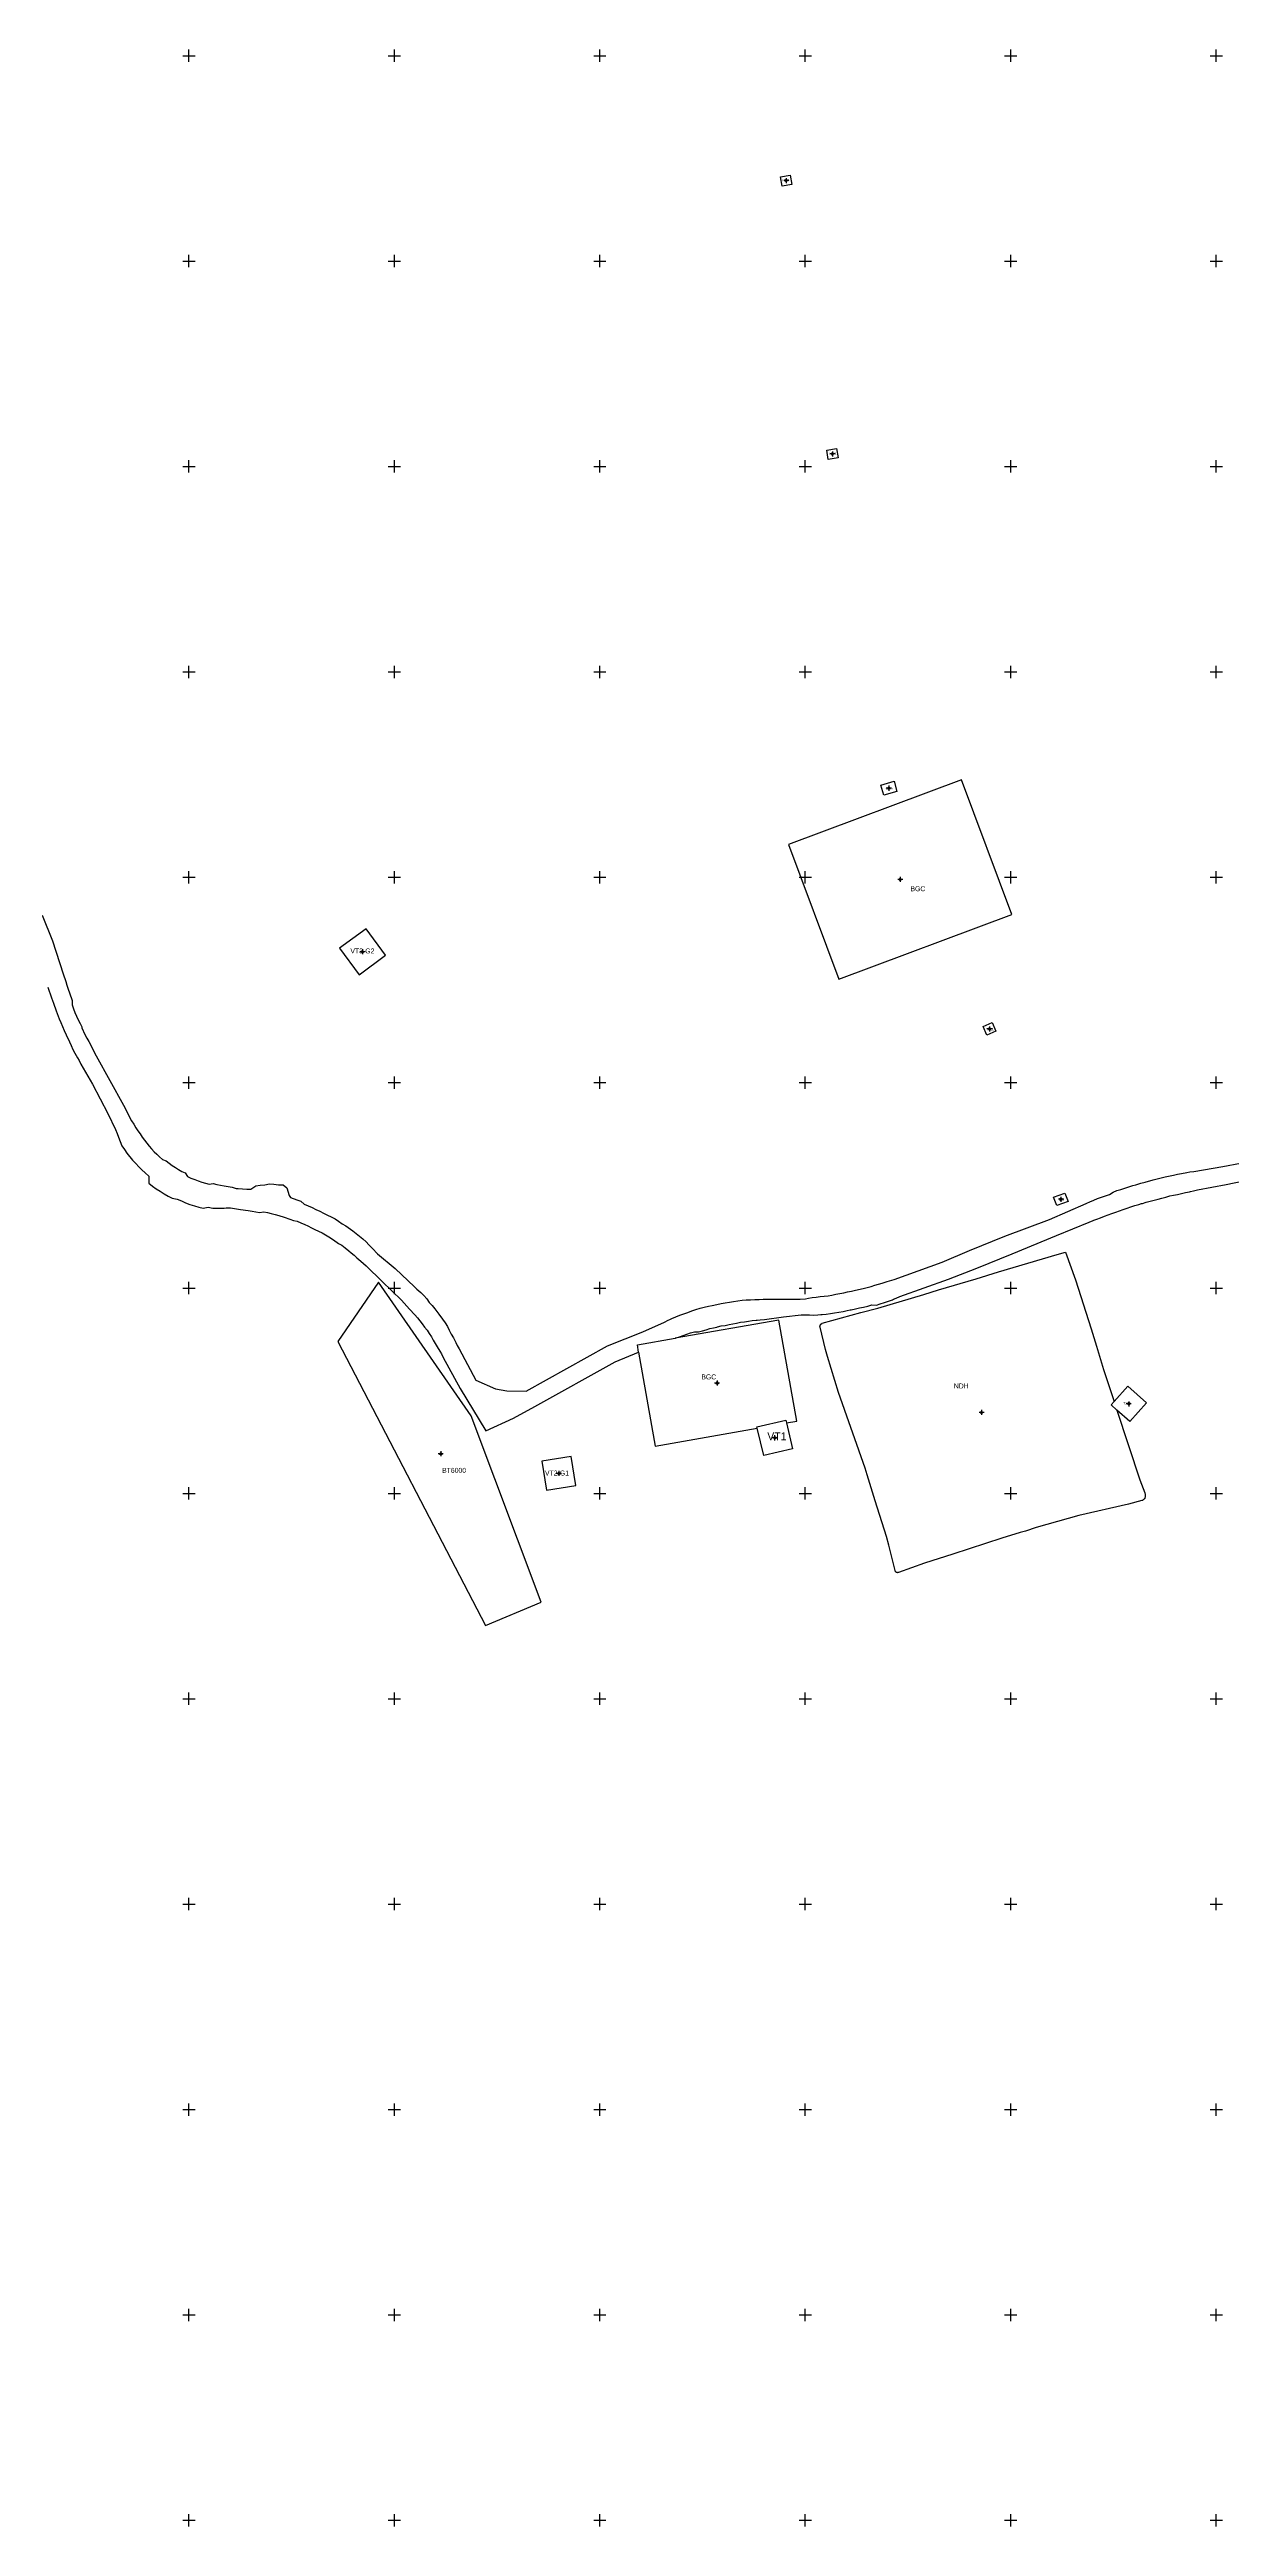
# Model space of a CAD drawing. Extents: x 542197 to 550482, y 1822129 to 1845893.
# Drawn here: x 547032 to 547607, y 1841397 to 1842603 of the extents above; entities that cross this region are included whole.
import ezdxf

# ---------------------------------------------------------------- set-up
doc = ezdxf.new("R2010")
doc.units = 0
for name, color, linetype in [('Level 11', 7, 'Continuous'), ('Level 28', 7, 'Continuous'), ('Level 30', 7, 'Continuous'), ('Level 63', 7, 'Continuous')]:
    doc.layers.add(name, color=color, linetype=linetype)

msp = doc.modelspace()

# ---------------------------------------------------------------- linework, layer by layer
at = {"layer": 'Level 11'}
for p, q in [((547390.1, 1842539.2), (547389.5, 1842539.2)), ((547390.7, 1842539.8), (547390.1, 1842539.2)), ((547390.1, 1842539.2), (547390.7, 1842538.6)), ((547390.7, 1842540.4), (547390.7, 1842539.8)), ((547391.4, 1842539.2), (547390.7, 1842539.8)), ((547390.7, 1842538.6), (547391.4, 1842539.2)), ((547392, 1842539.2), (547391.4, 1842539.2)), ((547390.7, 1842538.6), (547390.7, 1842537.9)), ((547413.2, 1842406.7), (547412.6, 1842406.1)), ((547413.2, 1842407.3), (547413.2, 1842406.7)), ((547413.8, 1842406.1), (547413.2, 1842406.7)), ((547412.6, 1842406.1), (547412, 1842406.1)), ((547412.6, 1842406.1), (547413.2, 1842405.4)), ((547413.2, 1842405.4), (547413.8, 1842406.1)), ((547413.2, 1842405.4), (547413.2, 1842404.8)), ((547414.5, 1842406.1), (547413.8, 1842406.1)), ((547440.1, 1842243.4), (547439.4, 1842243.4)), ((547440.7, 1842244), (547440.1, 1842243.4)), ((547440.1, 1842243.4), (547440.7, 1842242.7)), ((547440.7, 1842244.6), (547440.7, 1842244)), ((547441.3, 1842243.4), (547440.7, 1842244)), ((547440.7, 1842242.7), (547441.3, 1842243.4)), ((547440.7, 1842242.7), (547440.7, 1842242.1)), ((547441.9, 1842243.4), (547441.3, 1842243.4)), ((547445.6, 1842198.9), (547445, 1842198.9)), ((547446.2, 1842199.5), (547445.6, 1842198.9)), ((547445.6, 1842198.9), (547446.2, 1842198.3)), ((547446.2, 1842200.2), (547446.2, 1842199.5)), ((547446.9, 1842198.9), (547446.2, 1842199.5)), ((547446.2, 1842198.3), (547446.9, 1842198.9)), ((547446.2, 1842198.3), (547446.2, 1842197.7)), ((547447.5, 1842198.9), (547446.9, 1842198.9)), ((547183.9, 1842163.7), (547183.2, 1842163.7)), ((547184.5, 1842164.3), (547183.9, 1842163.7)), ((547183.9, 1842163.7), (547184.5, 1842163.1)), ((547184.5, 1842165), (547184.5, 1842164.3)), ((547185.1, 1842163.7), (547184.5, 1842164.3)), ((547184.5, 1842163.1), (547185.1, 1842163.7)), ((547184.5, 1842163.1), (547184.5, 1842162.5)), ((547185.7, 1842163.7), (547185.1, 1842163.7)), ((547489.1, 1842126.2), (547488.4, 1842126.2)), ((547489.7, 1842126.8), (547489.1, 1842126.2)), ((547489.1, 1842126.2), (547489.7, 1842125.6)), ((547489.7, 1842127.4), (547489.7, 1842126.8)), ((547490.3, 1842126.2), (547489.7, 1842126.8)), ((547489.7, 1842125.6), (547490.3, 1842126.2)), ((547489.7, 1842125.6), (547489.7, 1842124.9)), ((547490.9, 1842126.2), (547490.3, 1842126.2)), ((547524.4, 1842044.4), (547524.4, 1842043.8)), ((547523.8, 1842043.2), (547523.2, 1842043.2)), ((547524.4, 1842043.8), (547523.8, 1842043.2)), ((547523.8, 1842043.2), (547524.4, 1842042.5)), ((547525, 1842043.2), (547524.4, 1842043.8)), ((547524.4, 1842042.5), (547525, 1842043.2)), ((547524.4, 1842042.5), (547524.4, 1842041.9)), ((547525.7, 1842043.2), (547525, 1842043.2)), ((547356.5, 1841953.7), (547355.8, 1841953.7)), ((547357.1, 1841954.4), (547356.5, 1841953.7)), ((547356.5, 1841953.7), (547357.1, 1841953.1)), ((547357.1, 1841955), (547357.1, 1841954.4)), ((547357.7, 1841953.7), (547357.1, 1841954.4)), ((547357.1, 1841953.1), (547357.7, 1841953.7)), ((547357.1, 1841953.1), (547357.1, 1841952.5)), ((547358.3, 1841953.7), (547357.7, 1841953.7)), ((547485.2, 1841939.4), (547484.6, 1841939.4)), ((547485.8, 1841940), (547485.2, 1841939.4)), ((547485.2, 1841939.4), (547485.8, 1841938.8)), ((547485.8, 1841940.7), (547485.8, 1841940)), ((547486.5, 1841939.4), (547485.8, 1841940)), ((547485.8, 1841938.8), (547486.5, 1841939.4)), ((547485.8, 1841938.8), (547485.8, 1841938.2)), ((547487.1, 1841939.4), (547486.5, 1841939.4)), ((547556.9, 1841943.6), (547556.2, 1841943.6)), ((547557.5, 1841944.2), (547556.9, 1841943.6)), ((547556.9, 1841943.6), (547557.5, 1841942.9)), ((547557.5, 1841944.8), (547557.5, 1841944.2)), ((547558.1, 1841943.6), (547557.5, 1841944.2)), ((547557.5, 1841942.9), (547558.1, 1841943.6)), ((547557.5, 1841942.9), (547557.5, 1841942.3)), ((547558.7, 1841943.6), (547558.1, 1841943.6)), ((547384.5, 1841927), (547383.9, 1841927)), ((547385.1, 1841927.7), (547384.5, 1841927)), ((547384.5, 1841927), (547385.1, 1841926.4)), ((547385.1, 1841928.3), (547385.1, 1841927.7)), ((547385.8, 1841927), (547385.1, 1841927.7)), ((547385.1, 1841926.4), (547385.8, 1841927)), ((547385.1, 1841926.4), (547385.1, 1841925.8)), ((547386.4, 1841927), (547385.8, 1841927)), ((547222, 1841919.3), (547221.3, 1841919.3)), ((547222.6, 1841919.9), (547222, 1841919.3)), ((547222, 1841919.3), (547222.6, 1841918.7)), ((547222.6, 1841920.6), (547222.6, 1841919.9)), ((547223.2, 1841919.3), (547222.6, 1841919.9)), ((547222.6, 1841918.7), (547223.2, 1841919.3)), ((547222.6, 1841918.7), (547222.6, 1841918.1)), ((547223.8, 1841919.3), (547223.2, 1841919.3)), ((547279.4, 1841909.7), (547278.8, 1841909.7)), ((547280.1, 1841910.4), (547279.4, 1841909.7)), ((547279.4, 1841909.7), (547280.1, 1841909.1)), ((547280.1, 1841911), (547280.1, 1841910.4)), ((547280.7, 1841909.7), (547280.1, 1841910.4)), ((547280.1, 1841909.1), (547280.7, 1841909.7)), ((547280.1, 1841909.1), (547280.1, 1841908.5)), ((547281.3, 1841909.7), (547280.7, 1841909.7))]:
    msp.add_line(p, q, dxfattribs=at)
for centre in [(547390.7, 1842539.2), (547413.2, 1842406.1), (547440.7, 1842243.4), (547446.2, 1842198.9), (547184.5, 1842163.7), (547489.7, 1842126.2), (547524.4, 1842043.2), (547357.1, 1841953.7), (547485.8, 1841939.4), (547557.5, 1841943.6), (547385.1, 1841927), (547222.6, 1841919.3), (547280.1, 1841909.7)]:
    msp.add_circle(centre, 0.15, dxfattribs=at)
at = {"layer": 'Level 30'}
for points in [[(547393.5, 1842537.3), (547388.8, 1842536.5), (547388, 1842541), (547392.7, 1842541.8), (547393.5, 1842537.3)], [(547416, 1842404.2), (547411.2, 1842403.4), (547410.5, 1842407.9), (547415.2, 1842408.7), (547416, 1842404.2)], [(547500.6, 1842181.9), (547476.1, 1842247.5), (547391.8, 1842215.9), (547416.4, 1842150.4), (547500.6, 1842181.9)], [(547444.6, 1842241.8), (547438.2, 1842239.9), (547436.7, 1842244.9), (547443.2, 1842246.8), (547444.6, 1842241.8)], [(547028.5, 1842181.5), (547033.6, 1842169.1), (547038.8, 1842153), (547040.1, 1842149.3), (547040.6, 1842147.4), (547041.2, 1842145.5), (547041.9, 1842143.7), (547043.2, 1842140), (547043.1, 1842137.9), (547043.8, 1842136), (547044.5, 1842134.2), (547045.3, 1842132.4), (547046.1, 1842130.6), (547047, 1842128.8), (547047.8, 1842127.1), (547047.9, 1842126.7), (547049.4, 1842123.5), (547050.3, 1842121.7), (547051.3, 1842120.1), (547053, 1842116.6), (547053.9, 1842114.8), (547054.9, 1842113), (547068.2, 1842089.1), (547072.1, 1842081.4), (547073.1, 1842079.7), (547074.2, 1842078), (547075.2, 1842076.5), (547076.3, 1842075), (547077.3, 1842073.5), (547078.4, 1842072), (547079.5, 1842070.5), (547080.6, 1842069.1), (547081.8, 1842067.7), (547083.1, 1842066.3), (547084.4, 1842065.1), (547085.7, 1842063.8), (547087.1, 1842062.6), (547088.9, 1842061.9), (547090.4, 1842060.8), (547091.9, 1842059.7), (547093.4, 1842058.7), (547094.9, 1842057.7), (547096.5, 1842056.8), (547098.1, 1842056), (547099.3, 1842054.3), (547101, 1842053.5), (547102.8, 1842052.8), (547104.5, 1842052.2), (547106.3, 1842051.6), (547108, 1842051.1), (547109.8, 1842050.6), (547111.8, 1842050.8), (547113.6, 1842050.4), (547115.4, 1842050), (547117.2, 1842049.7), (547118.1, 1842049.6), (547121.1, 1842049.1), (547123, 1842048.4), (547124, 1842048.4), (547128.1, 1842048.2), (547130.2, 1842048.1), (547132.5, 1842049.8), (547134.7, 1842050.1), (547136.9, 1842050.3), (547139.2, 1842050.7), (547141.4, 1842050.5), (547143.6, 1842050.3), (547145.8, 1842050.2), (547147.7, 1842048.8), (547148.8, 1842045.1), (547149.5, 1842044.1), (547152.5, 1842043), (547154.5, 1842042.3), (547156.1, 1842040.8), (547158, 1842040), (547159.9, 1842039.2), (547161.8, 1842038.3), (547163.7, 1842037.4), (547165.5, 1842036.4), (547167.4, 1842035.4), (547169.3, 1842034.6), (547171.1, 1842033.6), (547172.8, 1842032.5), (547174.6, 1842031.3), (547176.3, 1842030.2), (547179.7, 1842027.8), (547181.4, 1842026.5), (547183, 1842025.2), (547184.6, 1842023.9), (547186.2, 1842022.5), (547187.6, 1842021), (547189.1, 1842019.5), (547189.4, 1842019.2), (547189.4, 1842019.2), (547191.8, 1842016.6), (547200.3, 1842009.5), (547209.8, 1842000.5), (547210.9, 1841999.5), (547212.9, 1841997.8), (547214.4, 1841996.3), (547215.8, 1841994.8), (547217, 1841993), (547218.4, 1841991.5), (547219.7, 1841989.8), (547221.6, 1841987.3), (547223.5, 1841984.8), (547224.7, 1841983.1), (547225.8, 1841981.3), (547226.7, 1841979.4), (547227.7, 1841977.6), (547228.7, 1841975.8), (547229.9, 1841973.4), (547230.5, 1841972), (547231.5, 1841970.3), (547239.7, 1841955.1), (547249.2, 1841950.9), (547254.7, 1841949.9), (547264.2, 1841949.8), (547303.8, 1841971.8), (547320.9, 1841978.7), (547331.5, 1841983.4), (547333.3, 1841984.3), (547334.1, 1841984.6), (547335.1, 1841985.1), (547337, 1841986), (547339, 1841986.8), (547340.9, 1841987.4), (547342.9, 1841988.1), (547344.8, 1841988.9), (547346.8, 1841989.5), (547348.8, 1841990.1), (547350.8, 1841990.6), (547352.9, 1841991.1), (547354.6, 1841991.5), (547356.9, 1841992), (547359, 1841992.4), (547361, 1841992.8), (547363.1, 1841993.1), (547365.1, 1841993.4), (547367.2, 1841993.8), (547369.3, 1841994), (547371.3, 1841994.2), (547373.4, 1841994.3), (547375.5, 1841994.4), (547377.5, 1841994.4), (547379.5, 1841994.6), (547388.9, 1841994.6), (547397.5, 1841994.6), (547400.1, 1841994.8), (547401.5, 1841995), (547403.4, 1841995.4), (547405.3, 1841995.6), (547407.3, 1841995.8), (547409.2, 1841996), (547411.1, 1841996.2), (547413, 1841996.5), (547414.9, 1841997), (547416.8, 1841997.4), (547418.7, 1841997.7), (547420.6, 1841998.1), (547422.5, 1841998.5), (547424.4, 1841998.9), (547428.2, 1841999.8), (547430.1, 1842000.3), (547432, 1842000.7), (547433.8, 1842001.3), (547437.5, 1842002.4), (547439.9, 1842003.1), (547443.2, 1842004.1), (547466.6, 1842012.5), (547480, 1842018.2), (547497.2, 1842025.3), (547518.9, 1842033.4), (547536.7, 1842041.1), (547537, 1842041.3), (547538.5, 1842041.9), (547540.4, 1842042.7), (547542.3, 1842043.5), (547544.2, 1842044.2), (547546.1, 1842044.9), (547548, 1842045.6), (547549.8, 1842046.7), (547551.7, 1842047.4), (547553.6, 1842048), (547555.6, 1842048.6), (547557.5, 1842049.3), (547559.5, 1842049.9), (547560.9, 1842050.3), (547563.4, 1842051), (547565.4, 1842051.6), (547569.3, 1842052.6), (547571.3, 1842053.1), (547573.2, 1842053.6), (547575.2, 1842054.1), (547579.2, 1842055), (547581.2, 1842055.4), (547583.2, 1842055.8), (547585.7, 1842056.2), (547587.2, 1842056.5), (547589.2, 1842056.8), (547603.3, 1842059.1), (547620.5, 1842062.4)], [(547195.7, 1842162), (547186.2, 1842174.9), (547173.3, 1842165.4), (547182.8, 1842152.5), (547195.7, 1842162)], [(547031.3, 1842146.5), (547033.1, 1842141.2), (547034, 1842138.7), (547035.4, 1842134.9), (547036.9, 1842131.1), (547037.7, 1842129.2), (547039.3, 1842125.4), (547040.3, 1842123.2), (547041.8, 1842119.9), (547042.7, 1842118), (547043.5, 1842116.1), (547044.5, 1842114.3), (547045.8, 1842112.1), (547046.5, 1842110.8), (547047.4, 1842109), (547053, 1842099.2), (547060.6, 1842085), (547064.3, 1842077.2), (547065, 1842075.3), (547065.7, 1842073.4), (547066.5, 1842071.3), (547067.4, 1842069.3), (547068.6, 1842067.5), (547069.8, 1842065.7), (547072.6, 1842062.3), (547074.1, 1842060.6), (547075.6, 1842059), (547077.1, 1842057.5), (547078.7, 1842056), (547080.4, 1842054.5), (547080.4, 1842051), (547082.2, 1842049.6), (547084.1, 1842048.3), (547086, 1842047.1), (547087.9, 1842045.9), (547089.9, 1842044.7), (547091.9, 1842043.7), (547094.2, 1842043.3), (547096.3, 1842042.4), (547098.4, 1842041.5), (547100.5, 1842040.7), (547102.7, 1842040), (547104.8, 1842039.4), (547107, 1842038.8), (547109.4, 1842039.3), (547111.6, 1842038.9), (547113.9, 1842038.9), (547116.1, 1842038.9), (547117.2, 1842038.9), (547118.2, 1842039), (547120.2, 1842039.1), (547122.2, 1842038.7), (547123.2, 1842038.6), (547125.1, 1842038.3), (547128.8, 1842037.7), (547130.7, 1842037.4), (547132.6, 1842037.1), (547134.4, 1842036.8), (547136.4, 1842037.1), (547138.2, 1842036.7), (547140.1, 1842036.3), (547141.9, 1842035.8), (547143.7, 1842035.3), (547146.4, 1842034.5), (547149.1, 1842033.5), (547150.9, 1842032.9), (547152.7, 1842032.5), (547154.5, 1842031.7), (547156.4, 1842030.9), (547157.9, 1842030.2), (547159.6, 1842029.3), (547161.3, 1842028.5), (547163, 1842027.6), (547164.8, 1842026.9), (547166.4, 1842025.9), (547168.1, 1842024.9), (547170.4, 1842023.4), (547172.8, 1842021.7), (547174.5, 1842020.8), (547176, 1842019.6), (547177.9, 1842018.1), (547178.9, 1842017.2), (547180.4, 1842016), (547181.8, 1842014.7), (547183.6, 1842013.1), (547186.2, 1842010.8), (547194.1, 1842003.1), (547203.5, 1841994), (547204.8, 1841992.6), (547207.4, 1841989.7), (547210, 1841986.9), (547211.2, 1841985.5), (547212.4, 1841984), (547213.6, 1841982.5), (547214.7, 1841981), (547215.9, 1841979.4), (547216.9, 1841977.9), (547218, 1841976.3), (547218.9, 1841974.6), (547220.9, 1841971.3), (547222.2, 1841969.3), (547223, 1841968), (547223.8, 1841966.2), (547232, 1841951), (547244.5, 1841930.5), (547258, 1841936.6), (547268.3, 1841942.3), (547307.5, 1841964.1), (547318.9, 1841968.7)], [(547492.8, 1842125), (547488.4, 1842123.1), (547486.6, 1842127.4), (547491, 1842129.2), (547492.8, 1842125)], [(547336.6, 1841975.5), (547336.8, 1841975.6), (547337.7, 1841975.9), (547338.7, 1841976.2), (547340.5, 1841976.8), (547342.3, 1841977.5), (547344.2, 1841978.1), (547346, 1841978.7), (547348, 1841978.6), (547349.9, 1841979.1), (547351.7, 1841979.7), (547353.5, 1841980.2), (547355.4, 1841980.6), (547356.9, 1841981), (547357.2, 1841981.1), (547359.1, 1841981.5), (547361, 1841981.8), (547362.9, 1841982.2), (547364.7, 1841982.5), (547366.6, 1841982.8), (547368.5, 1841983.4), (547370.4, 1841983.6), (547372.3, 1841983.8), (547374.2, 1841984.1), (547376.1, 1841984.3), (547376.6, 1841984.4), (547378.1, 1841984.5), (547380.1, 1841984.6), (547389.4, 1841986), (547398, 1841986.9), (547400, 1841986.9), (547400.5, 1841986.9), (547402, 1841986.9), (547404.1, 1841986.7), (547406.1, 1841986.9), (547407.6, 1841987.1), (547408.2, 1841987.1), (547410.2, 1841987.3), (547412.3, 1841987.6), (547414.3, 1841987.9), (547416.3, 1841988.3), (547418.4, 1841988.6), (547420.4, 1841989), (547421.9, 1841989.3), (547422.4, 1841989.4), (547424.4, 1841989.8), (547426.4, 1841990.3), (547428.4, 1841990.7), (547430.4, 1841991.2), (547432.4, 1841991.8), (547434.6, 1841991.7), (547436.5, 1841992.3), (547438.5, 1841992.9), (547440.5, 1841993.6), (547442.4, 1841994.3), (547442.9, 1841994.5), (547444.3, 1841995.1), (547446.1, 1841995.8), (547469.7, 1842004.3), (547483.5, 1842009.7), (547500.7, 1842016.7), (547522.2, 1842025.5), (547538.2, 1842032.1), (547540.1, 1842032.9), (547540.4, 1842033), (547541.9, 1842033.5), (547543.7, 1842034.2), (547545.6, 1842034.9), (547547.4, 1842035.6), (547549.2, 1842036.3), (547551.1, 1842037), (547552.9, 1842037.6), (547554.8, 1842038.3), (547556.7, 1842038.9), (547558.5, 1842039.5), (547560.4, 1842040.1), (547562.3, 1842040.7), (547563.6, 1842041.1), (547564.1, 1842041.2), (547566, 1842041.8), (547567.9, 1842042.3), (547569.8, 1842042.8), (547571.7, 1842043.3), (547573.6, 1842043.8), (547575.5, 1842044.3), (547577.4, 1842044.8), (547579.3, 1842045.2), (547581.2, 1842045.6), (547583.2, 1842046), (547585.1, 1842046.5), (547587, 1842046.9), (547587.5, 1842047), (547588.9, 1842047.3), (547590.9, 1842047.8), (547604.9, 1842050.4), (547622.1, 1842053.9)], [(547527.9, 1842042.1), (547522.4, 1842040.1), (547520.9, 1842044.3), (547526.4, 1842046.2), (547527.9, 1842042.1)], [(547551.7, 1841940.5), (547562.9, 1841906.6), (547565.2, 1841900.3), (547565.5, 1841899.5), (547565.5, 1841899.3), (547565.5, 1841899.1), (547565.5, 1841898.9), (547565.5, 1841898.7), (547565.5, 1841898.5), (547565.5, 1841898.3), (547565.4, 1841898.1), (547565.3, 1841897.9), (547565.2, 1841897.6), (547565.2, 1841897.5), (547565, 1841897.3), (547564.9, 1841897.2), (547564.7, 1841897), (547564.5, 1841896.8), (547564.3, 1841896.7), (547564.1, 1841896.6), (547563.8, 1841896.5), (547557.4, 1841894.8), (547533.2, 1841889.3), (547512.4, 1841883.4), (547507.2, 1841881.6), (547504.6, 1841880.9), (547495.7, 1841878.2), (547471.8, 1841870.4), (547458.1, 1841866.1), (547445.4, 1841861.4), (547445.2, 1841861.4), (547445.1, 1841861.4), (547444.9, 1841861.3), (547444.8, 1841861.4), (547444.6, 1841861.4), (547444.5, 1841861.4), (547444.4, 1841861.5), (547444.2, 1841861.6), (547444.1, 1841861.7), (547444, 1841861.8), (547443.9, 1841861.9), (547443.8, 1841862.1), (547443.8, 1841862.2), (547443.7, 1841862.4), (547440.7, 1841874.8), (547439.5, 1841879), (547434, 1841896.4), (547430.2, 1841909), (547429.1, 1841912.2), (547416.1, 1841949.2), (547410.8, 1841966.6), (547409.8, 1841970.1), (547407.2, 1841980.9), (547407.1, 1841981.1), (547407.1, 1841981.3), (547407.2, 1841981.5), (547407.2, 1841981.6), (547407.2, 1841981.8), (547407.3, 1841982), (547407.4, 1841982.1), (547407.5, 1841982.3), (547407.6, 1841982.4), (547407.7, 1841982.5), (547407.9, 1841982.6), (547408, 1841982.7), (547408.2, 1841982.7), (547408.3, 1841982.8), (547427, 1841988.1), (547435.3, 1841990.2), (547457.7, 1841996.9), (547464.8, 1841999.1), (547483.2, 1842004.5), (547494, 1842007.8), (547522.6, 1842016.3), (547526.7, 1842017.5), (547526.7, 1842017.5), (547526.7, 1842017.4), (547526.7, 1842017.4), (547531.5, 1842003.9), (547539.2, 1841980.1), (547541.7, 1841971.7), (547545.2, 1841960.3), (547550.3, 1841944.7)], [(547271.4, 1841847), (547237.4, 1841937.8), (547192.3, 1842002.9), (547172.5, 1841973.9), (547244.3, 1841835.7), (547271.4, 1841847)], [(547390.8, 1841934.3), (547395.9, 1841935.2), (547387.2, 1841984.4), (547336.6, 1841975.5)], [(547318.9, 1841968.7), (547318.3, 1841972.3), (547336.6, 1841975.5), (547336.6, 1841975.5)], [(547318.9, 1841968.7), (547326.9, 1841923), (547376.6, 1841931.8)], [(547550.3, 1841944.7), (547557, 1841952.2), (547566.1, 1841944.1), (547558, 1841935), (547551.7, 1841940.5)], [(547550.3, 1841944.7), (547548.9, 1841943.1), (547551.7, 1841940.5)], [(547376.6, 1841931.8), (547376.5, 1841932.4), (547390.5, 1841935.7), (547390.8, 1841934.3)], [(547390.8, 1841934.3), (547393.8, 1841921.7), (547379.8, 1841918.4), (547376.6, 1841931.8)], [(547288.3, 1841903.8), (547286, 1841918), (547271.8, 1841915.7), (547274.1, 1841901.5), (547288.3, 1841903.8)]]:
    msp.add_lwpolyline(points, dxfattribs=at)
at = {"layer": 'Level 63'}
for p, q in [((547097, 1842600), (547103, 1842600)), ((547100, 1842597), (547100, 1842603)), ((547197, 1842600), (547203, 1842600)), ((547200, 1842597), (547200, 1842603)), ((547297, 1842600), (547303, 1842600)), ((547300, 1842597), (547300, 1842603)), ((547397, 1842600), (547403, 1842600)), ((547400, 1842597), (547400, 1842603)), ((547497, 1842600), (547503, 1842600)), ((547500, 1842597), (547500, 1842603)), ((547597, 1842600), (547603, 1842600)), ((547600, 1842597), (547600, 1842603)), ((547100, 1842497), (547100, 1842503)), ((547200, 1842497), (547200, 1842503)), ((547300, 1842497), (547300, 1842503)), ((547400, 1842497), (547400, 1842503)), ((547500, 1842497), (547500, 1842503)), ((547600, 1842497), (547600, 1842503)), ((547097, 1842500), (547103, 1842500)), ((547197, 1842500), (547203, 1842500)), ((547297, 1842500), (547303, 1842500)), ((547397, 1842500), (547403, 1842500)), ((547497, 1842500), (547503, 1842500)), ((547597, 1842500), (547603, 1842500)), ((547097, 1842400), (547103, 1842400)), ((547100, 1842397), (547100, 1842403)), ((547197, 1842400), (547203, 1842400)), ((547200, 1842397), (547200, 1842403)), ((547297, 1842400), (547303, 1842400)), ((547300, 1842397), (547300, 1842403)), ((547397, 1842400), (547403, 1842400)), ((547400, 1842397), (547400, 1842403)), ((547497, 1842400), (547503, 1842400)), ((547500, 1842397), (547500, 1842403)), ((547597, 1842400), (547603, 1842400)), ((547600, 1842397), (547600, 1842403)), ((547097, 1842300), (547103, 1842300)), ((547100, 1842297), (547100, 1842303)), ((547197, 1842300), (547203, 1842300)), ((547200, 1842297), (547200, 1842303)), ((547297, 1842300), (547303, 1842300)), ((547300, 1842297), (547300, 1842303)), ((547397, 1842300), (547403, 1842300)), ((547400, 1842297), (547400, 1842303)), ((547497, 1842300), (547503, 1842300)), ((547500, 1842297), (547500, 1842303)), ((547597, 1842300), (547603, 1842300)), ((547600, 1842297), (547600, 1842303)), ((547100, 1842197), (547100, 1842203)), ((547200, 1842197), (547200, 1842203)), ((547300, 1842197), (547300, 1842203)), ((547400, 1842197), (547400, 1842203)), ((547500, 1842197), (547500, 1842203)), ((547600, 1842197), (547600, 1842203)), ((547097, 1842200), (547103, 1842200)), ((547197, 1842200), (547203, 1842200)), ((547297, 1842200), (547303, 1842200)), ((547397, 1842200), (547403, 1842200)), ((547497, 1842200), (547503, 1842200)), ((547597, 1842200), (547603, 1842200)), ((547097, 1842100), (547103, 1842100)), ((547100, 1842097), (547100, 1842103)), ((547197, 1842100), (547203, 1842100)), ((547200, 1842097), (547200, 1842103)), ((547297, 1842100), (547303, 1842100)), ((547300, 1842097), (547300, 1842103)), ((547397, 1842100), (547403, 1842100)), ((547400, 1842097), (547400, 1842103)), ((547497, 1842100), (547503, 1842100)), ((547500, 1842097), (547500, 1842103)), ((547597, 1842100), (547603, 1842100)), ((547600, 1842097), (547600, 1842103)), ((547097, 1842000), (547103, 1842000)), ((547100, 1841997), (547100, 1842003)), ((547197, 1842000), (547203, 1842000)), ((547200, 1841997), (547200, 1842003)), ((547297, 1842000), (547303, 1842000)), ((547300, 1841997), (547300, 1842003)), ((547397, 1842000), (547403, 1842000)), ((547400, 1841997), (547400, 1842003)), ((547497, 1842000), (547503, 1842000)), ((547500, 1841997), (547500, 1842003)), ((547597, 1842000), (547603, 1842000)), ((547600, 1841997), (547600, 1842003)), ((547097, 1841900), (547103, 1841900)), ((547100, 1841897), (547100, 1841903)), ((547197, 1841900), (547203, 1841900)), ((547200, 1841897), (547200, 1841903)), ((547297, 1841900), (547303, 1841900)), ((547300, 1841897), (547300, 1841903)), ((547397, 1841900), (547403, 1841900)), ((547400, 1841897), (547400, 1841903)), ((547497, 1841900), (547503, 1841900)), ((547500, 1841897), (547500, 1841903)), ((547597, 1841900), (547603, 1841900)), ((547600, 1841897), (547600, 1841903)), ((547097, 1841800), (547103, 1841800)), ((547100, 1841797), (547100, 1841803)), ((547197, 1841800), (547203, 1841800)), ((547200, 1841797), (547200, 1841803)), ((547297, 1841800), (547303, 1841800)), ((547300, 1841797), (547300, 1841803)), ((547397, 1841800), (547403, 1841800)), ((547400, 1841797), (547400, 1841803)), ((547497, 1841800), (547503, 1841800)), ((547500, 1841797), (547500, 1841803)), ((547597, 1841800), (547603, 1841800)), ((547600, 1841797), (547600, 1841803)), ((547097, 1841700), (547103, 1841700)), ((547100, 1841697), (547100, 1841703)), ((547197, 1841700), (547203, 1841700)), ((547200, 1841697), (547200, 1841703)), ((547297, 1841700), (547303, 1841700)), ((547300, 1841697), (547300, 1841703)), ((547397, 1841700), (547403, 1841700)), ((547400, 1841697), (547400, 1841703)), ((547497, 1841700), (547503, 1841700)), ((547500, 1841697), (547500, 1841703)), ((547597, 1841700), (547603, 1841700)), ((547600, 1841697), (547600, 1841703)), ((547097, 1841600), (547103, 1841600)), ((547100, 1841597), (547100, 1841603)), ((547197, 1841600), (547203, 1841600)), ((547200, 1841597), (547200, 1841603)), ((547297, 1841600), (547303, 1841600)), ((547300, 1841597), (547300, 1841603)), ((547397, 1841600), (547403, 1841600)), ((547400, 1841597), (547400, 1841603)), ((547497, 1841600), (547503, 1841600)), ((547500, 1841597), (547500, 1841603)), ((547597, 1841600), (547603, 1841600)), ((547600, 1841597), (547600, 1841603)), ((547100, 1841497), (547100, 1841503)), ((547200, 1841497), (547200, 1841503)), ((547300, 1841497), (547300, 1841503)), ((547400, 1841497), (547400, 1841503)), ((547500, 1841497), (547500, 1841503)), ((547600, 1841497), (547600, 1841503)), ((547097, 1841500), (547103, 1841500)), ((547197, 1841500), (547203, 1841500)), ((547297, 1841500), (547303, 1841500)), ((547397, 1841500), (547403, 1841500)), ((547497, 1841500), (547503, 1841500)), ((547597, 1841500), (547603, 1841500)), ((547097, 1841400), (547103, 1841400)), ((547100, 1841397), (547100, 1841403)), ((547197, 1841400), (547203, 1841400)), ((547200, 1841397), (547200, 1841403)), ((547297, 1841400), (547303, 1841400)), ((547300, 1841397), (547300, 1841403)), ((547397, 1841400), (547403, 1841400)), ((547400, 1841397), (547400, 1841403)), ((547497, 1841400), (547503, 1841400)), ((547500, 1841397), (547500, 1841403)), ((547597, 1841400), (547603, 1841400)), ((547600, 1841397), (547600, 1841403))]:
    msp.add_line(p, q, dxfattribs=at)

# ---------------------------------------------------------------- texts
at = {"layer": 'Level 28'}
for s, height, p in [('TD24', 1.07, (547388.6, 1842538.8)), ('TD23', 1.07, (547411.5, 1842405.7)), ('TD22', 1.07, (547439.1, 1842242.4)), ('BGC', 2.42, (547451.2, 1842193.2)), ('VT3-G2', 2.42, (547178.6, 1842162.9)), ('TD21', 1.07, (547488.1, 1842125.5)), ('TD20', 1.07, (547522.4, 1842042.5)), ('BGC', 2.42, (547349.4, 1841955.5)), ('NDH', 2.42, (547472.3, 1841951.1)), ('TD19', 1.07, (547554.7, 1841943.4)), ('VT1', 3.82, (547381.5, 1841925.9)), ('BT6000', 2.42, (547223.2, 1841910)), ('VT2-G1', 2.42, (547273.3, 1841908.7))]:
    msp.add_text(s, height=height, dxfattribs=at).set_placement(p)

doc.saveas('drawing.dxf')
